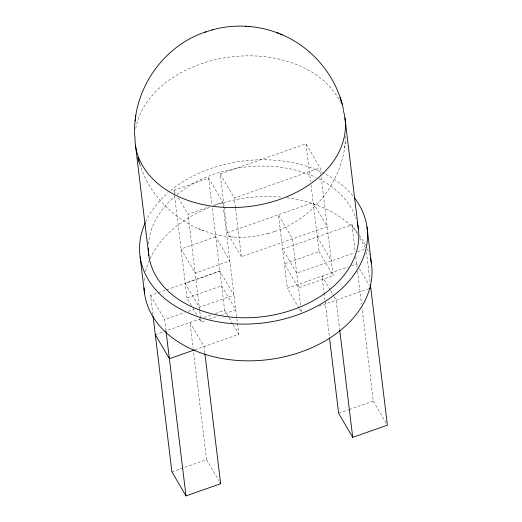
<?xml version="1.0" encoding="UTF-8"?>
<svg xmlns="http://www.w3.org/2000/svg" width="522" height="522" viewBox="0 0 522 522"><rect width="100%" height="100%" fill="white"/><g stroke="black" fill="none" stroke-linecap="round" stroke-linejoin="round"><path stroke-width="0.39" stroke-dasharray="2.61 1.96" d="M345.694 136.483C344.318 178.778 314.779 218.333 274.539 231.52M344.605 147.706L344.84 145.886M345.055 144.17L345.29 142.33M174.537 195.019L173.95 190.184L208.617 178.015L222.718 202.079L223.403 207.717M227.285 232.747L313.128 202.601L327.229 226.672L241.386 256.817L227.285 232.747L220.173 173.957L306.016 143.811L320.116 167.882L320.893 174.322M199.691 310.44L188.05 214.255L209.152 206.849M212.924 205.524L222.718 202.079M235.442 207.691L234.274 198.027L320.116 167.882M152.874 314.649L150.551 295.452L157.409 293.044M158.173 292.777L219.886 271.101L233.987 295.171L197.414 308.013M219.886 271.101L185.219 283.276L199.319 307.347M357.583 234.352L351.945 224.721L282.611 249.072L296.711 273.143L354.614 252.805M191.43 305.54L186.993 297.977L221.661 285.802L235.761 309.872L222.196 314.635M310.981 184.886L319.059 251.597L284.392 263.773L298.493 287.837L333.16 275.668L320.991 175.124M166.009 330.72L164.652 319.523L184.462 312.561M188.272 311.223L193.603 309.35M357.661 251.734L364.519 249.327M155.295 334.648L200.246 318.857M204.056 317.52L211.678 314.844M215.482 313.507L224.63 310.296L212.226 207.815M299.041 308.208L287.354 288.268L348.396 266.833M351.358 265.789L356.689 263.917L357.896 265.985M199.084 318.603L201.094 322.041L205.616 320.456M209.387 319.131L216.924 316.489M195.019 349.72L238.724 334.367L223.501 208.526M318.981 306.186L368.525 288.783M171.895 471.829L206.562 459.654L193.473 351.521M338.621 413.28L348.422 409.835M349.172 409.574L373.289 401.105L362.059 308.3M234.254 237.105C245.718 237.791 257.287 236.551 268.347 233.445M267.649 233.66L275.564 231.2M201.59 229.941C211.142 233.732 221.276 236.114 231.52 236.903M230.483 236.838L235.115 237.158M140.379 166.146L139.961 164.776C149.299 193.747 171.973 218.052 200.226 229.386M198.099 228.538L203.587 230.737M359.599 237.791L366.046 248.792M359.508 268.732L369.178 285.24M317.278 236.897L331.379 260.967M319.059 251.597L333.16 275.668M330.08 289.847L322.022 276.092L323.973 292.235M330.485 290.532L333.708 296.039M334.106 296.724L336.122 300.163L339.639 329.212M373.289 401.105L386.182 423.114M299.439 308.9L301.455 312.339L300.972 308.339M220.173 173.957L234.274 198.027M173.95 190.184L175.966 193.623M178.38 197.753L188.05 214.255M224.63 310.296L228.656 317.174M229.06 317.859L232.681 324.051M233.086 324.736L238.724 334.367M193.036 308.287L197.068 315.164M150.551 295.452L164.652 319.523M206.562 459.654L219.051 480.977M366.431 251.995L370.013 281.593M351.945 224.721L355.143 251.121M355.815 256.72L357.081 267.147M357.57 271.179L361.57 304.267M306.016 143.811L310.597 181.663M324.071 293.038L324.952 300.3M325.049 301.109L329.349 336.618M300.587 305.142L292.561 238.848L278.461 214.777L287.354 288.268M235.539 208.493L241.386 256.817M208.617 178.015L211.834 204.591M199.782 311.216L200.631 318.179M200.722 318.949L201.094 322.041M204.839 352.996L204.063 346.543L189.962 322.472L193.088 348.291M174.635 195.822L186.993 297.977M145.612 221.935A114.416 81.608 -6.9 0 1 168.169 192.696M170.609 190.634A114.416 81.608 -6.9 0 1 353.485 196.598M144.196 280.484A114.416 81.608 -6.9 0 1 144.725 276.079M145.579 271.688A114.416 81.608 -6.9 0 1 148.816 261.542M150.055 258.684A114.416 81.608 -6.9 0 1 211.306 206.712M215.044 205.342A114.416 81.608 -6.9 0 1 282.154 197.205M286.904 197.74A114.416 81.608 -6.9 0 1 357.433 232.734M359.364 235.194A114.416 81.608 -6.9 0 1 366.092 246.234M367.312 248.948A114.416 81.608 -6.9 0 1 369.348 254.495M135.779 128.523A105.614 75.331 -6.9 0 1 230.169 57.029A105.614 75.331 -6.9 0 1 340.279 102.371M148.457 244.179A105.614 75.331 -6.9 0 1 174.739 196.481M176.991 194.575A105.614 75.331 -6.9 0 1 316.162 177.467M318.812 178.765A105.614 75.331 -6.9 0 1 356.187 219.142M215.736 236.805L181.069 248.981L195.169 273.052L229.83 260.876L215.736 236.805"/><path stroke-width="0.78" d="M205.89 31.862C162.701 45.884 132.347 90.378 134.683 135.655M135.139 121.052L135.374 119.212M135.589 117.496L135.824 115.669M194.536 349.884L169.396 358.718L155.295 334.648M369.263 288.522L370.79 287.987M153.07 316.247L171.895 471.829L185.995 495.9L220.662 483.724L204.937 353.805M329.539 338.23L338.621 413.28L352.722 437.345L387.389 425.176L370.398 284.79M212.082 29.937C223.142 26.831 234.717 25.591 246.175 26.276M204.865 32.181L212.78 29.715M248.909 26.478C259.153 27.268 269.287 29.65 278.839 33.434M245.314 26.224L249.947 26.544M280.203 33.995C312.039 46.693 336.533 75.958 343.456 109.535M276.843 32.638L282.33 34.843M219.853 482.348L220.662 483.724M137.782 157.376L139.746 164.084M340.05 97.236L341.101 100.668M341.14 100.753L342.197 104.211M138.239 159.171L138.865 161.239M366.992 226.998L371.436 263.747M344.925 117.913L358.262 228.147M339.737 330.021L352.722 437.345M166.1 331.516L185.995 495.9M135.505 145.468L148.848 255.708M140.118 256.857L144.568 293.599M354.445 197.831A114.416 81.608 -6.9 0 1 262.99 322.988A114.416 81.608 -6.9 0 1 145.286 222.646M370.333 258.018A114.416 81.608 -6.9 0 1 269.463 359.482A114.416 81.608 -6.9 0 1 144.039 287.798M343.3 110.39A105.614 75.331 -6.9 0 1 249.725 206.418A105.614 75.331 -6.9 0 1 134.996 136.255M357.244 222.861A105.614 75.331 -6.9 0 1 262.533 316.723A105.614 75.331 -6.9 0 1 148.313 248.041"/></g></svg>
